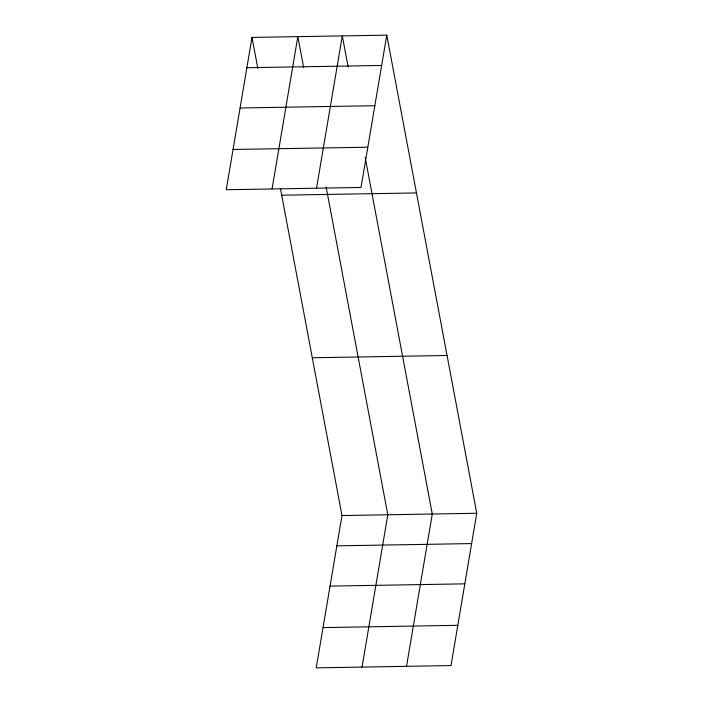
<?xml version="1.0" encoding="UTF-8"?>
<svg xmlns="http://www.w3.org/2000/svg" width="703" height="703" viewBox="0 0 703 703"><rect width="100%" height="100%" fill="white"/><g stroke="black" fill="none" stroke-linecap="round" stroke-linejoin="round"><path stroke-width="1.05" d="M252.008 37.417L226.243 189.731L361.008 187.464L386.773 35.15L252.008 37.417L257.825 68.332M272.07 188.958L297.826 36.644L303.643 67.558M316.535 188.211L342.299 35.897L348.117 66.811M280.497 188.799L341.992 515.536L316.227 667.85L450.992 665.583L476.757 513.269L386.773 35.15M362.045 667.077L387.81 514.763L326.122 186.963M406.519 666.33L432.283 514.016L365.173 157.428M246.885 67.725L381.641 65.467M240.075 107.99L374.84 105.722M233.053 149.467L367.818 147.208M281.701 195.197L416.466 192.93M312.299 357.757L447.064 355.49M341.992 515.536L476.757 513.269M336.86 545.844L471.625 543.586M330.05 586.109L464.815 583.841M323.037 627.586L457.802 625.327"/></g></svg>
